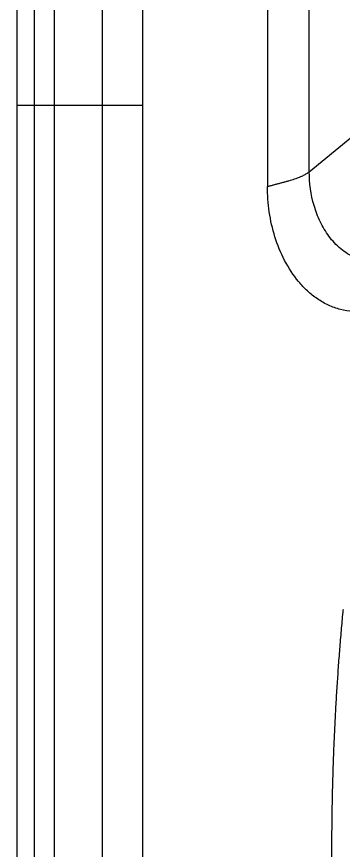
# Model space of a CAD drawing. Extents: x 525 to 609, y 649 to 778.
# Drawn here: x 525.13 to 528.48, y 695.45 to 704.03 of the extents above; entities that cross this region are included whole.
import ezdxf

# ---------------------------------------------------------------- set-up
doc = ezdxf.new("R2010")
doc.units = 0
doc.header["$MEASUREMENT"] = 0
doc.layers.add('1', color=4, linetype='Continuous')

# ---------------------------------------------------------------- blocks, each defined once
blk = doc.blocks.new('JETSETTER')
at = {"layer": '1', "color": 4, "linetype": 'Continuous', "lineweight": 25}
for p, q in [((0, 64.9896), (0, 33.9948)), ((0, 33.9948), (0, 3))]:
    blk.add_line(p, q, dxfattribs=at)
at = {"layer": '1', "color": 3, "linetype": 'Continuous', "lineweight": 25}
for p, q in [((0.184, 33.9948), (0.1836, 64.5725)), ((0.3871, 33.9948), (0.3865, 64.2958)), ((0.878, 63.6626), (0.878, 33.9948)), ((1.2959, 33.9948), (1.2959, 63.1538)), ((2.5769, 62.9188), (2.5769, 33.1579)), ((3.0069, 33.9948), (3.0069, 62.9188)), ((0.1836, 3.4171), (0.184, 33.9948)), ((0.3865, 3.6938), (0.3871, 33.9948)), ((0.878, 33.9948), (0.878, 4.327)), ((1.2959, 4.8358), (1.2959, 33.9948)), ((3.0069, 33.3105), (3.0069, 33.9948)), ((3.0069, 33.3105), (3.4432, 33.6687)), ((3.3564, 28.8075), (3.356, 28.8034))]:
    blk.add_line(p, q, dxfattribs=at)
for points, knots in [([(0, 33.9948), (0.0035, 33.9948), (0.0106, 33.9948), (0.0217, 33.9948), (0.0331, 33.9948), (0.045, 33.9948), (0.0572, 33.9948), (0.0698, 33.9948), (0.0827, 33.9948), (0.0961, 33.9948), (0.1098, 33.9948), (0.1239, 33.9948), (0.1384, 33.9948), (0.1532, 33.9948), (0.1684, 33.9948), (0.1788, 33.9948), (0.184, 33.9948)], [0, 0, 0, 0, 0.072384, 0.144622, 0.216714, 0.288659, 0.360457, 0.432108, 0.503611, 0.574967, 0.646176, 0.717237, 0.78815, 0.858915, 0.929532, 1, 1, 1, 1]), ([(0.184, 33.9948), (0.1871, 33.9948), (0.1938, 33.9948), (0.2148, 33.9948), (0.2291, 33.9948), (0.2645, 33.9948), (0.2856, 33.9948), (0.333, 33.9948), (0.3593, 33.9948), (0.3871, 33.9948)], [0, 0, 0, 0, 0.25, 0.25, 0.5, 0.5, 0.75, 0.75, 1, 1, 1, 1]), ([(0.878, 33.9948), (0.9394, 33.9948), (1.0068, 33.9948), (1.1482, 33.9948), (1.222, 33.9948), (1.2959, 33.9948)], [0, 0, 0, 0, 0.5, 0.5, 1, 1, 1, 1]), ([(2.5769, 33.1579), (2.5814, 33.1592), (2.5906, 33.1618), (2.6048, 33.1658), (2.6199, 33.1699), (2.6356, 33.1742), (2.6521, 33.1786), (2.6694, 33.1832), (2.6873, 33.188), (2.71, 33.194), (2.737, 33.2013), (2.7677, 33.2096), (2.7976, 33.218), (2.8374, 33.2299), (2.8826, 33.2449), (2.9219, 33.2606), (2.9479, 33.273), (2.9649, 33.282), (2.9803, 33.2913), (2.9944, 33.3007), (3.0027, 33.3073), (3.0069, 33.3105)], [0, 0, 0, 0, 0.025848, 0.05322, 0.082118, 0.11254, 0.144488, 0.177962, 0.212962, 0.249488, 0.312038, 0.374571, 0.437492, 0.499965, 0.63389, 0.750377, 0.802875, 0.854071, 0.903981, 0.952618, 1, 1, 1, 1]), ([(3.825, 32.4133), (3.7969, 32.4045), (3.7393, 32.3912), (3.6509, 32.3861), (3.5629, 32.397), (3.5066, 32.4147), (3.425, 32.4482), (3.3745, 32.4798), (3.2842, 32.555), (3.204, 32.6423), (3.1139, 32.7949), (3.0723, 32.9054), (3.0227, 33.0749), (3.0069, 33.1928), (3.0069, 33.3105)], [0, 0, 0, 0, 0.0625, 0.125, 0.1875, 0.25, 0.25, 0.375, 0.375, 0.5, 0.625, 0.75, 0.75, 1, 1, 1, 1]), ([(3.8429, 31.9338), (3.8005, 31.923), (3.7581, 31.9124), (3.6944, 31.8966), (3.6733, 31.8911), (3.6305, 31.8821), (3.6089, 31.8785), (3.5437, 31.8706), (3.4559, 31.8679), (3.3258, 31.8888), (3.2019, 31.9337), (3.0877, 31.9992), (2.9853, 32.0818), (2.9253, 32.1458), (2.8415, 32.2467), (2.7938, 32.3206), (2.713, 32.4758), (2.647, 32.6386), (2.5896, 32.8955), (2.5769, 33.0704), (2.5769, 33.1579)], [0, 0, 0, 0, 0.0625, 0.0625, 0.09375, 0.09375, 0.125, 0.125, 0.1875, 0.25, 0.3125, 0.375, 0.4375, 0.5, 0.5, 0.625, 0.625, 0.75, 0.875, 1, 1, 1, 1]), ([(3.3542, 23.8572), (3.351, 23.8916), (3.3447, 23.9603), (3.3357, 24.0633), (3.3271, 24.1664), (3.3189, 24.2695), (3.311, 24.3725), (3.3036, 24.4756), (3.2966, 24.5787), (3.29, 24.6818), (3.2838, 24.7848), (3.278, 24.8879), (3.2726, 24.991), (3.2676, 25.0941), (3.263, 25.1972), (3.2588, 25.3003), (3.255, 25.4034), (3.2516, 25.5065), (3.2486, 25.6096), (3.2461, 25.7127), (3.2439, 25.8158), (3.2421, 25.9189), (3.2407, 26.0221), (3.2398, 26.1252), (3.2392, 26.2283), (3.239, 26.3606), (3.2396, 26.522), (3.2417, 26.7125), (3.2452, 26.903), (3.2501, 27.0934), (3.2563, 27.2837), (3.264, 27.4739), (3.273, 27.664), (3.2833, 27.8541), (3.2951, 28.0441), (3.3082, 28.2341), (3.3227, 28.4239), (3.3385, 28.6137), (3.3502, 28.7401), (3.356, 28.8034)], [0, 0, 0, 0, 0.020892, 0.041777, 0.062657, 0.08353, 0.104397, 0.125259, 0.146116, 0.166968, 0.187816, 0.20866, 0.2295, 0.250336, 0.27117, 0.292, 0.312828, 0.333654, 0.354478, 0.3753, 0.396121, 0.416941, 0.43776, 0.45858, 0.479399, 0.500218, 0.538696, 0.577161, 0.615616, 0.654061, 0.692499, 0.730933, 0.769364, 0.807794, 0.846225, 0.884659, 0.923098, 0.961544, 1, 1, 1, 1])]:
    blk.add_open_spline(points, degree=3, knots=knots, dxfattribs=at)
blk.add_open_spline([(0.3871, 33.9948), (0.5484, 33.9948), (0.7121, 33.9948), (0.878, 33.9948)], degree=3, dxfattribs=at)

msp = doc.modelspace()

# ---------------------------------------------------------------- block references
at = {"layer": '1'}
msp.add_blockref('JETSETTER', (525.1273, 669.1243), dxfattribs=at)

doc.saveas('drawing.dxf')
